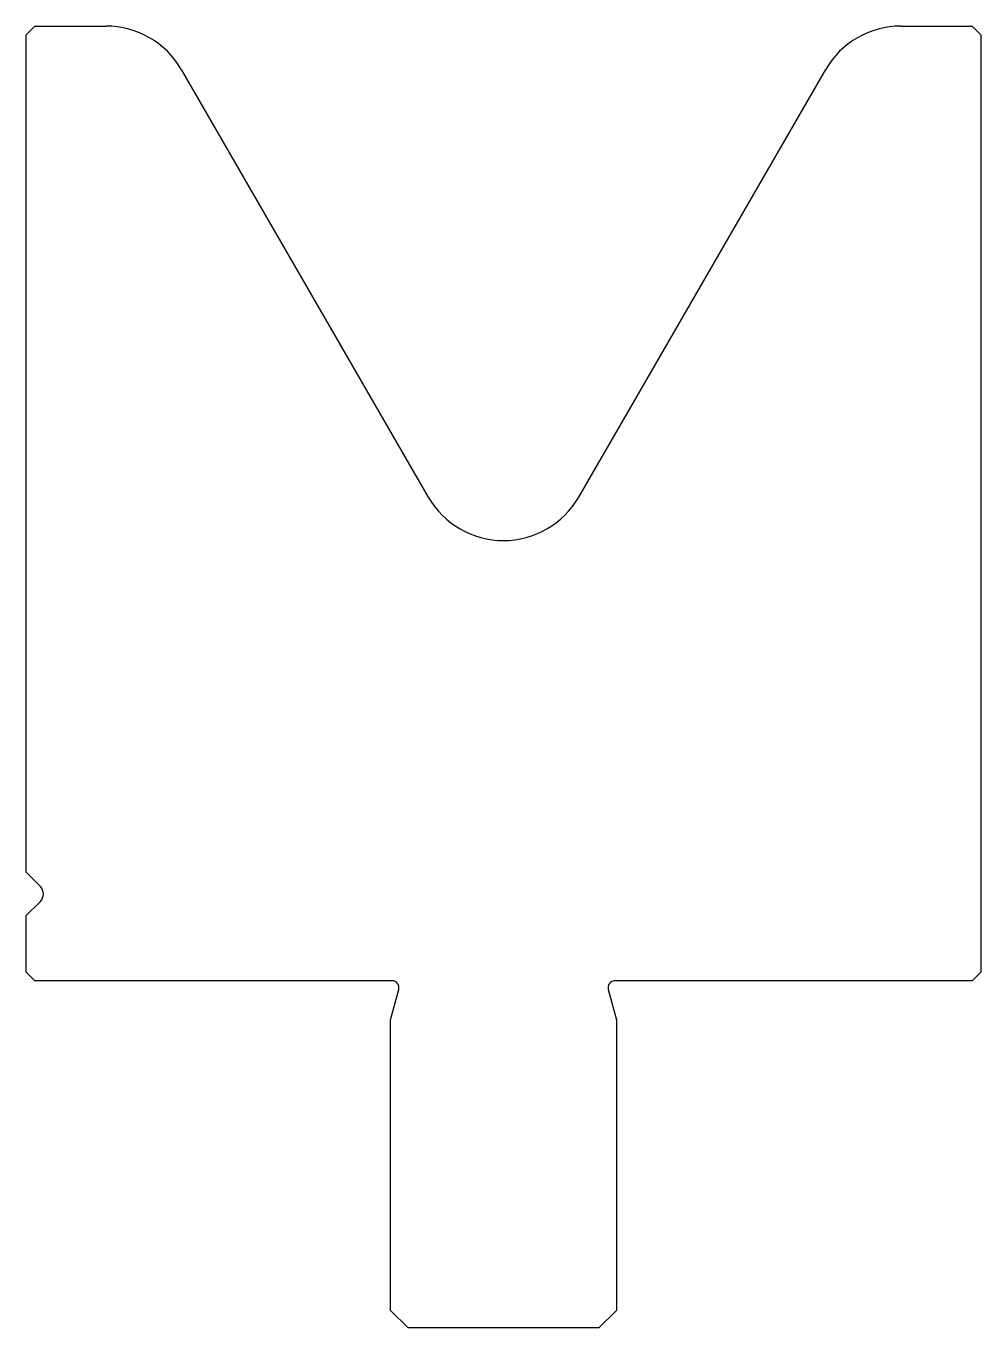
# Model space of a CAD drawing. Header units: metres. Extents: x -29.5 to 25.5, y -33.3 to 41.7.
import ezdxf

# ---------------------------------------------------------------- set-up
doc = ezdxf.new("R2010")
doc.units = ezdxf.units.M

msp = doc.modelspace()

# ---------------------------------------------------------------- linework, layer by layer
for p, q in [((-28.955501, 41.726378), (-29.455501, 41.226378)), ((-28.955501, 41.726378), (-24.842252, 41.726378)), ((20.93125, 41.726378), (25.044499, 41.726378)), ((25.544499, 41.226378), (25.044499, 41.726378)), ((-29.455501, -7.025093), (-29.455501, 41.226378)), ((25.544499, 41.226378), (25.544499, -12.773622)), ((-20.512125, 39.226378), (-6.285628, 14.585362)), ((2.374626, 14.585362), (16.601123, 39.226378)), ((-28.631237, -7.849357), (-29.455501, -7.025093)), ((-29.455501, -9.52215), (-28.631237, -8.697886)), ((-29.455501, -12.773622), (-29.455501, -9.52215)), ((-29.455501, -12.773622), (-28.955501, -13.273622)), ((-8.375501, -13.273622), (-28.955501, -13.273622)), ((25.044499, -13.273622), (4.464499, -13.273622)), ((25.044499, -13.273622), (25.544499, -12.773622)), ((-8.455501, -15.517667), (-7.989131, -13.777149)), ((4.078129, -13.777149), (4.544499, -15.517667)), ((-8.455501, -32.273622), (-8.455501, -15.517667)), ((4.544499, -15.517667), (4.544499, -32.273622)), ((-8.455501, -32.273622), (-7.455501, -33.273622)), ((3.544499, -33.273622), (4.544499, -32.273622)), ((3.544499, -33.273622), (-7.455501, -33.273622))]:
    msp.add_line(p, q)
for centre, radius, start, end in [((-24.842252, 36.726378), 5, 30, 90), ((20.93125, 36.726378), 5, 90, 150), ((-1.955501, 17.085362), 5, 210, 330), ((-29.055501, -8.273622), 0.6, 315, 45), ((-8.375501, -13.673622), 0.4, 345, 90), ((4.464499, -13.673622), 0.4, 90, 195)]:
    msp.add_arc(centre, radius, start, end)

doc.saveas('drawing.dxf')
